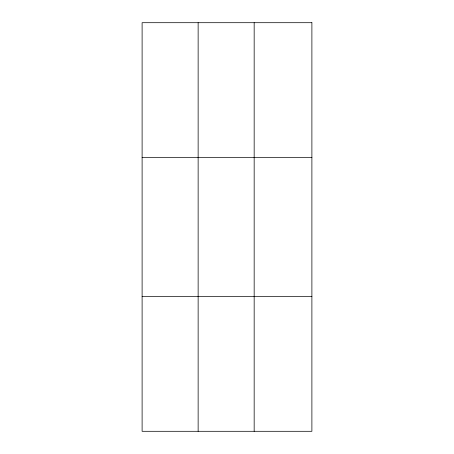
<?xml version="1.0" encoding="UTF-8"?>
<svg xmlns="http://www.w3.org/2000/svg" width="454" height="454" viewBox="0 0 454 454"><rect width="100%" height="100%" fill="white"/><g stroke="black" fill="none" stroke-linecap="round" stroke-linejoin="round"><path stroke-width="0.68" d="M198.137 22.7L198.137 431.3M254.166 22.7L254.166 431.3M142.108 157.538L311.892 157.538M142.108 296.462L311.892 296.462M311.892 22.7L311.892 431.3L142.108 431.3L142.108 22.7L311.892 22.7"/></g></svg>
